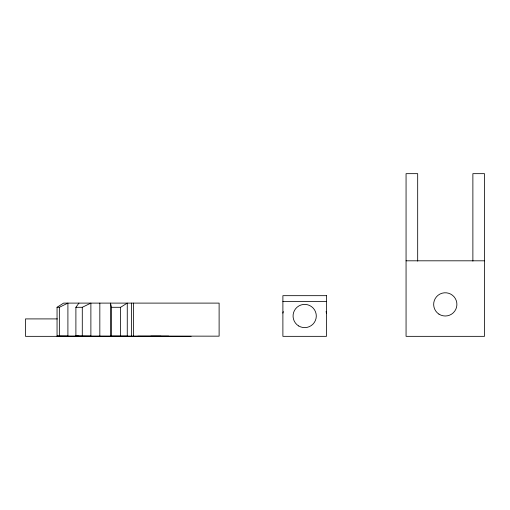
<?xml version="1.0" encoding="UTF-8"?>
<svg xmlns="http://www.w3.org/2000/svg" width="510" height="510" viewBox="0 0 510 510"><rect width="100%" height="100%" fill="white"/><g stroke="black" fill="none" stroke-linecap="round" stroke-linejoin="round"><path stroke-width="0.76" d="M282.891 313.102L283.292 311.591M78.935 336.16L75.894 336.039L75.894 307.294L78.935 303.106M57.05 307.294L63.591 303.106L219.115 303.106L219.115 336.16L57.05 336.039L57.05 307.294L59.358 307.294L67.906 303.106L67.906 336.16L57.05 336.039M111.575 307.294L120.596 307.294L127.264 303.106L127.264 336.16L110.421 336.16L110.421 303.106L111.575 307.294L111.575 336.039M75.894 307.294L82.288 307.294L90.882 303.106L90.882 336.16L75.894 336.039M150.832 336.16L168.721 336.16M406.062 260.808L484.5 260.808M282.891 301.48L326.464 301.48M57.337 318.909L25.5 318.909L25.5 336.339L191.091 336.339M137.77 336.224L160.981 336.224M326.056 311.591L326.464 313.102M472.878 261.114L472.878 173.661L484.5 173.661L484.5 336.339L406.062 336.339L406.062 173.661L417.684 173.661L417.684 261.114M133.391 303.106L133.391 336.16M131.51 303.106L131.51 336.16M120.596 307.294L120.596 336.039M99.832 303.106L99.832 336.16M82.288 307.294L82.288 336.039M59.358 307.294L59.358 336.039M326.464 295.673L282.891 295.673L282.891 336.339L326.464 336.339L326.464 295.673M438.938 314.122A11.622 11.622 0 0 0 456.883 305.012A11.622 11.622 0 0 0 440.022 294.021A11.622 11.622 0 0 0 438.938 314.122M298.707 325.973A11.622 11.622 0 0 0 316.296 316.194A11.622 11.622 0 0 0 299.032 305.853A11.622 11.622 0 0 0 298.707 325.973"/></g></svg>
